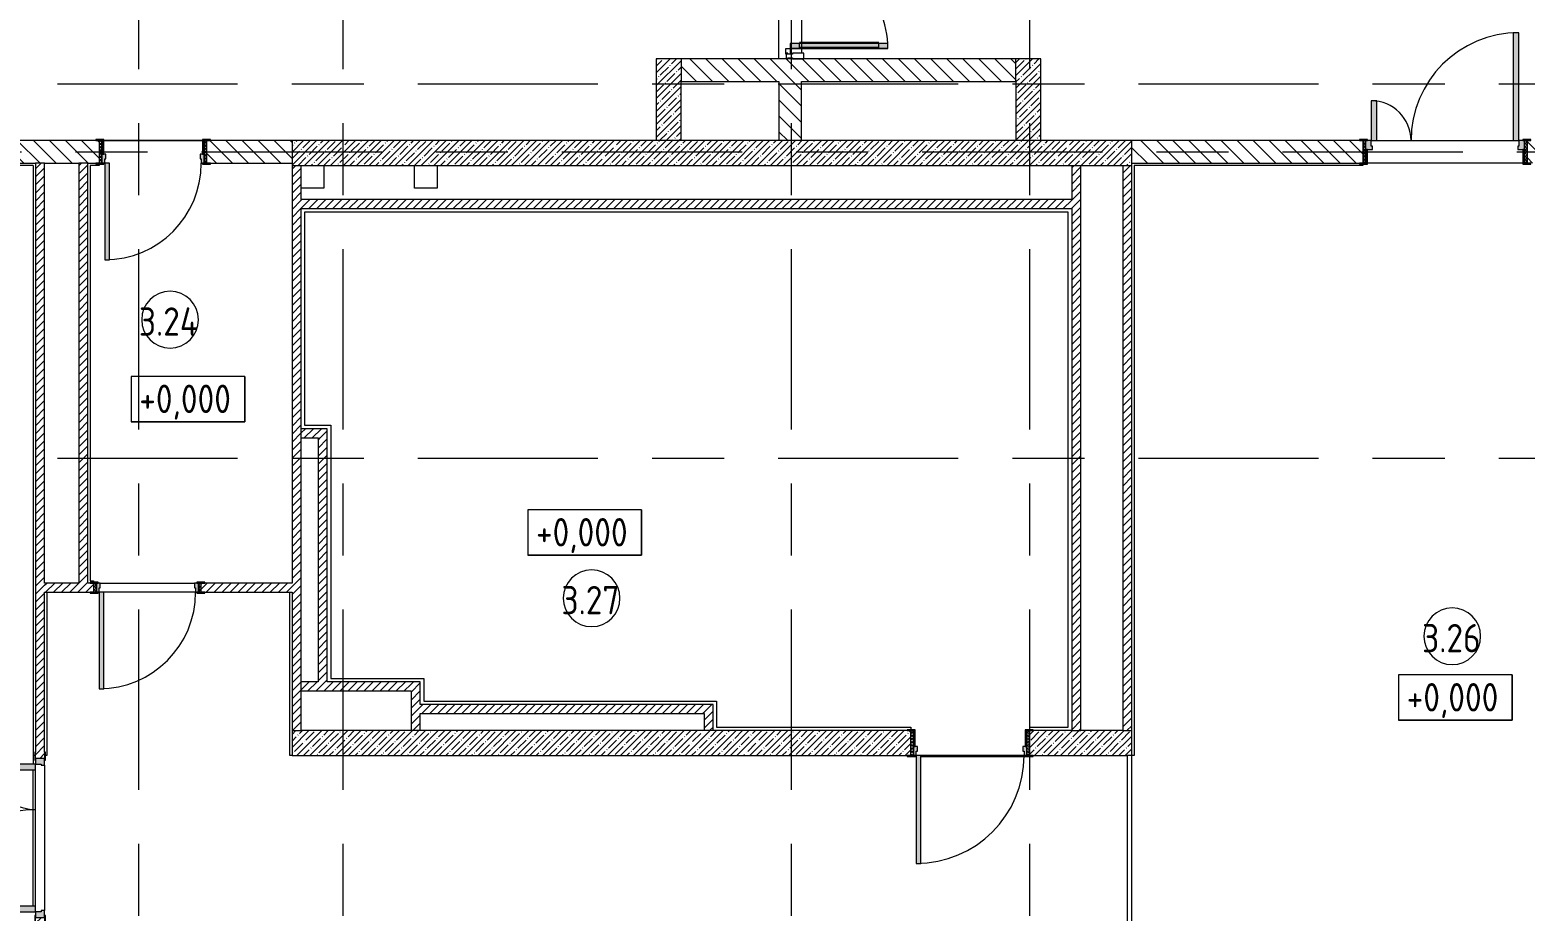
# Model space of a CAD drawing. Header units: millimetres. Extents: x 2623 to 210903, y -8553 to 29000.
# Drawn here: x 28196 to 41371, y 3810 to 11575 of the extents above; entities that cross this region are included whole.
import ezdxf

# ---------------------------------------------------------------- set-up
doc = ezdxf.new("R2010")
doc.units = ezdxf.units.MM
doc.linetypes.add('Осевая', pattern=[3175, 635, -476.25, 1587.5, -476.25])
for name, color, linetype, lineweight in [('A-AREA-IDEN', 7, 'Continuous', 9), ('A-GLAZ-CWMG', 7, 'Continuous', 9), ('A-WALL-1', 7, 'Continuous', 13), ('G-ANNO-DIMS', 7, 'Continuous', 9), ('I-WALL', 7, 'Continuous', 9), ('Оси-2', 7, 'Осевая', 9)]:
    doc.layers.add(name, color=color, linetype=linetype, lineweight=lineweight)
for name, color, linetype, lineweight, true_color in [('A-DETL-GENF-4', 7, 'Continuous', 9, 0xe2e2e2), ('A-DETL-GENF-5', 7, 'Continuous', 9, 0xaaaaaa), ('A-DOOR-1', 7, 'Continuous', 9, 0xaaaaaa), ('A-DOOR-2', 7, 'Continuous', 9, 0xe2e2e2), ('A-DOOR-FRAM-1', 7, 'Continuous', 9, 0xe2e2e2), ('A-DOOR-FRAM-2', 7, 'Continuous', 9, 0xaaaaaa), ('A-FLOR-1', 7, 'Continuous', 9, 0xaaaaaa)]:
    doc.layers.add(name, color=color, linetype=linetype, lineweight=lineweight, true_color=true_color)
doc.styles.add('GOST Common_5', font='GOST_Common.ttf', dxfattribs={"width": 0.9, "height": 250})
pattern_1 = [(45, (-63704.333, 0), (-35.35534, 35.35534), [])]
pattern_2 = [(45, (-63704.33, 0), (-57.024626, 57.024626), []), (45, (-63647.31, 0), (-57.024626, 57.024626), [100.806, -20.161, 3.353, -16.808])]
pattern_3 = [(135, (-63704.33, 0), (-70.71068, -70.71068), [])]

# ---------------------------------------------------------------- blocks, each defined once
blk = doc.blocks.new('110_Дверь_СКБ_1Ст_Внутренняя1 - Д-7а_л__950x2100h_Туалет-V2-План монтажа стен и перегородок 3 этажа в осях 23-33')
at = {"layer": 'A-DOOR-1'}
h = blk.add_hatch(dxfattribs=at)
h.set_pattern_fill('FP_15', color=256, style=0, pattern_type=2)
h.set_pattern_definition([(135, (1776.41, 174.685), (-14.14214, -14.14214), []), (225, (1776.41, 174.685), (14.14214, -14.14214), [])])
h.paths.add_polyline_path([(537.5, 110), (512.5, 110), (512.5, -110), (537.5, -110)])
at = {"layer": 'A-DOOR-2'}
h = blk.add_hatch(color=256, dxfattribs=at)
h.paths.add_polyline_path([(487.5, 110), (487.5, 70), (477.5, 70), (477.5, 30), (512.5, 30), (512.5, 110)])
h.paths.add_polyline_path([(-462.5, 110), (-487.5, 110), (-487.5, 30), (-452.5, 30), (-452.5, 70), (-462.5, 70)])
at = {"layer": 'A-DOOR-FRAM-1'}
for points in [[(447.5, 1060), (447.5, 110), (487.5, 110), (487.5, 1060)], [(-542.5, 118), (-542.5, 110), (-472.5, 110), (-472.5, 118)], [(-487.5, 110), (-487.5, 109), (-472.5, 110)], [(-472.5, 30), (-487.5, 30), (-487.5, -110), (-472.5, -110)], [(567.5, 118), (497.5, 118), (497.5, 110), (567.5, 110)], [(497.5, 110), (497.5, 109), (512.5, 110)], [(512.5, 30), (497.5, 30), (497.5, -110), (512.5, -110)], [(-542.5, -110), (-542.5, -118), (-472.5, -118), (-472.5, -110)], [(567.5, -110), (497.5, -110), (497.5, -118), (567.5, -118)]]:
    blk.add_hatch(color=256, dxfattribs=at).paths.add_polyline_path(points)
at = {"layer": 'A-DOOR-FRAM-2'}
h = blk.add_hatch(dxfattribs=at)
h.set_pattern_fill('FP_16', color=256, style=0, pattern_type=2)
h.set_pattern_definition([(45, (-346.384, 174.685), (-14.1421, 14.1421), []), (135, (-346.384, 174.685), (-14.1421, -14.1421), [])])
h.paths.add_polyline_path([(-487.5, 110), (-512.5, 110), (-512.5, -110), (-487.5, -110)])
at = {"layer": 'A-DOOR-1'}
for p, q in [((487.5, 1060), (447.5, 1060)), ((447.5, 1060), (447.5, 110)), ((487.5, 110), (487.5, 1060)), ((447.5, 110), (487.5, 110))]:
    blk.add_line(p, q, dxfattribs=at)
blk.add_arc((487.5, 110), 950, 90, 180, dxfattribs=at)
at = {"layer": 'A-DOOR-FRAM-2'}
for p, q in [((-472.5, 118), (-542.5, 118)), ((-542.5, 118), (-542.5, 110)), ((-542.5, 110), (-472.5, 110)), ((-487.5, 110), (-512.5, 110)), ((-512.5, 110), (-512.5, -110)), ((-462.5, 110), (-487.5, 110)), ((-487.5, 110), (-487.5, 30)), ((-487.5, -110), (-487.5, 110)), ((-472.5, 110), (-487.5, 110)), ((-487.5, 110), (-487.5, 109)), ((-487.5, 109), (-472.5, 109)), ((-487.5, 30), (-452.5, 30)), ((-472.5, 30), (-487.5, 30)), ((-487.5, 30), (-487.5, -110)), ((-472.5, 110), (-472.5, 118)), ((-472.5, 109), (-472.5, 110)), ((-472.5, -110), (-472.5, 30)), ((-462.5, 70), (-462.5, 110)), ((-452.5, 70), (-462.5, 70)), ((-452.5, 30), (-452.5, 70)), ((487.5, 70), (477.5, 70)), ((477.5, 70), (477.5, 30)), ((477.5, 30), (512.5, 30)), ((487.5, 110), (487.5, 70)), ((512.5, 110), (487.5, 110)), ((567.5, 118), (497.5, 118)), ((497.5, 118), (497.5, 110)), ((512.5, 110), (497.5, 110)), ((497.5, 110), (497.5, 109)), ((497.5, 110), (567.5, 110)), ((497.5, 109), (512.5, 109)), ((512.5, 30), (497.5, 30)), ((497.5, 30), (497.5, -110)), ((512.5, 30), (512.5, 110)), ((537.5, 110), (512.5, 110)), ((512.5, 110), (512.5, -110)), ((512.5, 109), (512.5, 110)), ((512.5, -110), (512.5, 30)), ((537.5, -110), (537.5, 110)), ((567.5, 110), (567.5, 118)), ((-472.5, -110), (-542.5, -110)), ((-542.5, -110), (-542.5, -118)), ((-542.5, -118), (-472.5, -118)), ((-512.5, -110), (-487.5, -110)), ((-487.5, -110), (-472.5, -110)), ((-472.5, -118), (-472.5, -110)), ((497.5, -110), (512.5, -110)), ((567.5, -110), (497.5, -110)), ((497.5, -110), (497.5, -118)), ((497.5, -118), (567.5, -118)), ((512.5, -110), (537.5, -110)), ((567.5, -118), (567.5, -110))]:
    blk.add_line(p, q, dxfattribs=at)
blk = doc.blocks.new('110_Дверь_СКБ_2Ст - Д-5_п_ Из игровой в коридор-32215844-План монтажа стен и перегородок 3 этажа в осях 23-33')
at = {"layer": 'A-DOOR-2'}
for points in [[(-638, 940), (-638, 40), (-588, 40), (-588, 940)], [(612, 440), (612, 40), (662, 40), (662, 440)]]:
    blk.add_hatch(color=256, dxfattribs=at).paths.add_polyline_path(points)
h = blk.add_hatch(color=256, dxfattribs=at)
h.paths.add_polyline_path([(-688, -40), (-628, -40), (-628, -10), (-638, -10), (-638, 40), (-688, 40)])
h.paths.add_polyline_path([(652, -40), (712, -40), (712, 40), (662, 40), (662, -10), (652, -10)])
at = {"layer": 'A-DOOR-FRAM-1'}
for points in [[(-742, 40), (-672, 40), (-672, 48), (-742, 48)], [(698, 40), (768, 40), (768, 48), (698, 48)], [(-742, -48), (-672, -48), (-672, -40), (-742, -40)], [(698, -48), (768, -48), (768, -40), (698, -40)]]:
    blk.add_hatch(color=256, dxfattribs=at).paths.add_polyline_path(points)
at = {"layer": 'A-DOOR-1'}
for p, q in [((-638, 940), (-638, 40)), ((-588, 940), (-638, 940)), ((-588, 40), (-588, 940)), ((662, 440), (612, 440)), ((612, 440), (612, 40)), ((662, 40), (662, 440)), ((-638, 40), (-588, 40)), ((612, 40), (662, 40))]:
    blk.add_line(p, q, dxfattribs=at)
for centre, radius, start, end in [((-638, 40), 900, 0, 90), ((662, 40), 400, 90, 180)]:
    blk.add_arc(centre, radius, start, end, dxfattribs=at)
at = {"layer": 'A-DOOR-FRAM-2'}
for p, q in [((-672, 48), (-742, 48)), ((-742, 48), (-742, 40)), ((-742, 40), (-672, 40)), ((-638, 40), (-688, 40)), ((-688, 40), (-688, -40)), ((-672, 40), (-672, 48)), ((-638, -10), (-638, 40)), ((662, 40), (662, -10)), ((712, 40), (662, 40)), ((768, 48), (698, 48)), ((698, 48), (698, 40)), ((698, 40), (768, 40)), ((712, -40), (712, 40)), ((768, 40), (768, 48)), ((-672, -40), (-742, -40)), ((-742, -40), (-742, -48)), ((-742, -48), (-672, -48)), ((-688, -40), (-628, -40)), ((-672, -39), (-688, -39)), ((-688, -39), (-688, -40)), ((-688, -40), (-672, -40)), ((-672, -40), (-672, -39)), ((-672, -48), (-672, -40)), ((-628, -10), (-638, -10)), ((-628, -40), (-628, -10)), ((662, -10), (652, -10)), ((652, -10), (652, -40)), ((652, -40), (712, -40)), ((712, -39), (698, -39)), ((698, -39), (698, -40)), ((698, -40), (712, -40)), ((768, -40), (698, -40)), ((698, -40), (698, -48)), ((698, -48), (768, -48)), ((712, -40), (712, -39)), ((768, -48), (768, -40))]:
    blk.add_line(p, q, dxfattribs=at)
blk = doc.blocks.new('110_Дверь_СКБ_1Ст_Внутренняя1 - Д-8 950x2100h_охрана-V7-План монтажа стен и перегородок 3 этажа в осях 23-33')
at = {"layer": 'A-DOOR-1'}
h = blk.add_hatch(dxfattribs=at)
h.set_pattern_fill('FP_9', color=256, style=0, pattern_type=2)
h.set_pattern_definition([(135, (1826.41, 164.685), (-14.14214, -14.14214), []), (225, (1826.41, 164.685), (14.14214, -14.14214), [])])
h.paths.add_polyline_path([(487.5, 100), (462.5, 100), (462.5, -100), (487.5, -100)])
at = {"layer": 'A-DOOR-2'}
h = blk.add_hatch(color=256, dxfattribs=at)
h.paths.add_polyline_path([(-437.5, 100), (-437.5, 20), (-402.5, 20), (-402.5, 60), (-412.5, 60), (-412.5, 100), (-425.7, 100)])
h.paths.add_polyline_path([(437.5, 100), (437.5, 60), (427.5, 60), (427.5, 20), (462.5, 20), (462.5, 100)])
at = {"layer": 'A-DOOR-FRAM-1'}
for points in [[(397.5, 950), (397.5, 100), (437.5, 100), (437.5, 950)], [(-422.5, 108), (-492.5, 108), (-492.5, 100), (-422.5, 100)], [(-425.7, 20), (-437.5, 20), (-437.5, -100), (-422.5, -100), (-422.5, 20)], [(447.5, 108), (447.5, 100), (517.5, 100), (517.5, 108)], [(447.5, 100), (447.5, 99), (462.5, 100)], [(462.5, 20), (447.5, 20), (447.5, -100), (462.5, -100)], [(-422.5, -100), (-492.5, -100), (-492.5, -108), (-422.5, -108)], [(447.5, -100), (447.5, -108), (517.5, -108), (517.5, -100)]]:
    blk.add_hatch(color=256, dxfattribs=at).paths.add_polyline_path(points)
at = {"layer": 'A-DOOR-FRAM-2'}
h = blk.add_hatch(dxfattribs=at)
h.set_pattern_fill('FP_10', color=256, style=0, pattern_type=2)
h.set_pattern_definition([(45, (-296.384, 164.685), (-14.1421, 14.1421), []), (135, (-296.384, 164.685), (-14.1421, -14.1421), [])])
h.paths.add_polyline_path([(-437.5, 100), (-462.5, 100), (-462.5, -100), (-437.5, -100)])
at = {"layer": 'A-DOOR-1'}
for p, q in [((437.5, 950), (397.5, 950)), ((397.5, 950), (397.5, 100)), ((437.5, 100), (437.5, 950)), ((397.5, 100), (437.5, 100))]:
    blk.add_line(p, q, dxfattribs=at)
blk.add_arc((437.5, 100), 850, 90, 180, dxfattribs=at)
at = {"layer": 'A-DOOR-FRAM-2'}
for p, q in [((-422.5, 108), (-492.5, 108)), ((-492.5, 108), (-492.5, 100)), ((-492.5, 100), (-422.5, 100)), ((-437.5, 100), (-462.5, 100)), ((-462.5, 100), (-462.5, -100)), ((-412.5, 100), (-437.5, 100)), ((-437.5, 100), (-437.5, 20)), ((-437.5, -100), (-437.5, 100)), ((-422.5, 100), (-437.5, 100)), ((-437.5, 100), (-437.5, 99)), ((-437.5, 99), (-422.5, 99)), ((-437.5, 20), (-402.5, 20)), ((-422.5, 20), (-437.5, 20)), ((-437.5, 20), (-437.5, -100)), ((-422.5, 100), (-422.5, 108)), ((-422.5, 99), (-422.5, 100)), ((-422.5, -100), (-422.5, 20)), ((-412.5, 60), (-412.5, 100)), ((-402.5, 60), (-412.5, 60)), ((-402.5, 20), (-402.5, 60)), ((437.5, 60), (427.5, 60)), ((427.5, 60), (427.5, 20)), ((427.5, 20), (462.5, 20)), ((437.5, 100), (437.5, 60)), ((462.5, 100), (437.5, 100)), ((517.5, 108), (447.5, 108)), ((447.5, 108), (447.5, 100)), ((462.5, 100), (447.5, 100)), ((447.5, 100), (447.5, 99)), ((447.5, 100), (517.5, 100)), ((447.5, 99), (462.5, 99)), ((462.5, 20), (447.5, 20)), ((447.5, 20), (447.5, -100)), ((462.5, 20), (462.5, 100)), ((487.5, 100), (462.5, 100)), ((462.5, 100), (462.5, -100)), ((462.5, 99), (462.5, 100)), ((462.5, -100), (462.5, 20)), ((487.5, -100), (487.5, 100)), ((517.5, 100), (517.5, 108)), ((-422.5, -100), (-492.5, -100)), ((-492.5, -100), (-492.5, -108)), ((-492.5, -108), (-422.5, -108)), ((-462.5, -100), (-437.5, -100)), ((-437.5, -100), (-422.5, -100)), ((-422.5, -108), (-422.5, -100)), ((447.5, -100), (462.5, -100)), ((517.5, -100), (447.5, -100)), ((447.5, -100), (447.5, -108)), ((447.5, -108), (517.5, -108)), ((462.5, -100), (487.5, -100)), ((517.5, -108), (517.5, -100))]:
    blk.add_line(p, q, dxfattribs=at)
blk = doc.blocks.new('110_Дверь_СКБ_1Ст_Внутренняя1 - Д-8 950x2100h_охрана-V8-План монтажа стен и перегородок 3 этажа в осях 23-33')
at = {"layer": 'A-DOOR-1'}
h = blk.add_hatch(dxfattribs=at)
h.set_pattern_fill('FP_19', color=256, style=0, pattern_type=2)
h.set_pattern_definition([(135, (1826.41, 104.685), (-14.14214, -14.14214), []), (225, (1826.41, 104.685), (14.14214, -14.14214), [])])
h.paths.add_polyline_path([(487, 40), (462, 40), (462, -40), (487, -40)])
at = {"layer": 'A-DOOR-2'}
h = blk.add_hatch(color=256, dxfattribs=at)
h.paths.add_polyline_path([(437, 40), (437, 0), (427, 0), (427, -40), (462, -40), (462, 40)])
h.paths.add_polyline_path([(-413, 40), (-438, 40), (-438, -40), (-403, -40), (-403, 0), (-413, 0)])
at = {"layer": 'A-DOOR-FRAM-1'}
for points in [[(397, 890), (397, 40), (437, 40), (437, 890)], [(-423, 48), (-493, 48), (-493, 40), (-423, 40)], [(-438, 40), (-438, 39), (-423, 40)], [(517, 48), (447, 48), (447, 40), (517, 40)], [(447, 40), (447, 39), (462, 40)], [(-476, -40), (-493, -40), (-493, -48), (-423, -48), (-423, -40)], [(447, -39), (447, -40), (462, -39)], [(447, -40), (447, -48), (517, -48), (517, -40)]]:
    blk.add_hatch(color=256, dxfattribs=at).paths.add_polyline_path(points)
at = {"layer": 'A-DOOR-FRAM-2'}
h = blk.add_hatch(dxfattribs=at)
h.set_pattern_fill('FP_20', color=256, style=0, pattern_type=2)
h.set_pattern_definition([(45, (-296.384, 104.685), (-14.1421, 14.1421), []), (135, (-296.384, 104.685), (-14.1421, -14.1421), [])])
h.paths.add_polyline_path([(-438, 40), (-463, 40), (-463, -40), (-438, -40)])
at = {"layer": 'A-DOOR-1'}
for p, q in [((437, 890), (397, 890)), ((397, 890), (397, 40)), ((437, 40), (437, 890)), ((397, 40), (437, 40))]:
    blk.add_line(p, q, dxfattribs=at)
blk.add_arc((437, 40), 850, 90, 180, dxfattribs=at)
at = {"layer": 'A-DOOR-FRAM-2'}
for p, q in [((-423, 48), (-493, 48)), ((-493, 48), (-493, 40)), ((-493, 40), (-423, 40)), ((-438, 40), (-463, 40)), ((-463, 40), (-463, -40)), ((-413, 40), (-438, 40)), ((-438, 40), (-438, -40)), ((-438, -40), (-438, 40)), ((-423, 40), (-438, 40)), ((-438, 40), (-438, 39)), ((-438, 39), (-423, 39)), ((-423, 40), (-423, 48)), ((-423, 39), (-423, 40)), ((-413, 0), (-413, 40)), ((-403, 0), (-413, 0)), ((-403, -40), (-403, 0)), ((437, 0), (427, 0)), ((427, 0), (427, -40)), ((437, 40), (437, 0)), ((462, 40), (437, 40)), ((517, 48), (447, 48)), ((447, 48), (447, 40)), ((462, 40), (447, 40)), ((447, 40), (447, 39)), ((447, 40), (517, 40)), ((447, 39), (462, 39)), ((462, -40), (462, 40)), ((487, 40), (462, 40)), ((462, 40), (462, -40)), ((462, 39), (462, 40)), ((487, -40), (487, 40)), ((517, 40), (517, 48)), ((-423, -40), (-493, -40)), ((-493, -40), (-493, -48)), ((-493, -48), (-423, -48)), ((-463, -40), (-438, -40)), ((-423, -39), (-438, -39)), ((-438, -39), (-438, -40)), ((-438, -40), (-403, -40)), ((-438, -40), (-423, -40)), ((-423, -40), (-423, -39)), ((-423, -48), (-423, -40)), ((427, -40), (462, -40)), ((462, -39), (447, -39)), ((447, -39), (447, -40)), ((447, -40), (462, -40)), ((517, -40), (447, -40)), ((447, -40), (447, -48)), ((447, -48), (517, -48)), ((462, -40), (462, -39)), ((462, -40), (487, -40)), ((517, -48), (517, -40))]:
    blk.add_line(p, q, dxfattribs=at)
blk = doc.blocks.new('110_Дверь_СКБ_2Ст - Д-6_л__ ДОО_Дв_1450x2100h_Дверь из раздевальной в коридор-V10-План монтажа стен и перегородок 3 этажа в осях 23-33')
at = {"layer": 'A-DOOR-1'}
h = blk.add_hatch(dxfattribs=at)
h.set_pattern_fill('FP_21', color=256, style=0, pattern_type=2)
h.set_pattern_definition([(135, (1576.41, 164.685), (-14.14214, -14.14214), []), (225, (1576.41, 164.685), (14.14214, -14.14214), [])])
h.paths.add_polyline_path([(737.5, -100), (737.5, 100), (712.5, 100), (712.5, -100)])
at = {"layer": 'A-DOOR-2'}
for points in [[(662.5, 100), (662.5, 1050), (612.5, 1050), (612.5, 100)], [(-587.5, 100), (-587.5, 450), (-637.5, 450), (-637.5, 100)]]:
    blk.add_hatch(color=256, dxfattribs=at).paths.add_polyline_path(points)
h = blk.add_hatch(color=256, dxfattribs=at)
h.paths.add_polyline_path([(712.5, 20), (712.5, 100), (662.5, 100), (662.5, 50), (652.5, 50), (652.5, 20)])
h.paths.add_polyline_path([(-627.5, 20), (-627.5, 50), (-637.5, 50), (-637.5, 100), (-687.5, 100), (-687.5, 20)])
at = {"layer": 'A-DOOR-FRAM-1'}
for points in [[(-672.5, 100), (-672.5, 108), (-742.5, 108), (-742.5, 100)], [(-672.5, -100), (-672.5, 20), (-687.5, 20), (-687.5, -100)], [(767.5, 100), (767.5, 108), (697.5, 108), (697.5, 100)], [(712.5, -100), (712.5, 20), (697.5, 20), (697.5, -100)], [(-672.5, -108), (-672.5, -100), (-742.5, -100), (-742.5, -108)], [(767.5, -108), (767.5, -100), (697.5, -100), (697.5, -108)]]:
    blk.add_hatch(color=256, dxfattribs=at).paths.add_polyline_path(points)
at = {"layer": 'A-DOOR-FRAM-2'}
h = blk.add_hatch(dxfattribs=at)
h.set_pattern_fill('FP_22', color=256, style=0, pattern_type=2)
h.set_pattern_definition([(45, (-546.384, 164.685), (-14.1421, 14.1421), []), (135, (-546.384, 164.685), (-14.1421, -14.1421), [])])
h.paths.add_polyline_path([(-687.5, -100), (-687.5, 100), (-712.5, 100), (-712.5, -100)])
at = {"layer": 'A-DOOR-1'}
for p, q in [((662.5, 1050), (612.5, 1050)), ((612.5, 1050), (612.5, 100)), ((662.5, 100), (662.5, 1050)), ((-637.5, 450), (-637.5, 100)), ((-587.5, 450), (-637.5, 450)), ((-587.5, 100), (-587.5, 450)), ((-637.5, 100), (-587.5, 100)), ((612.5, 100), (662.5, 100))]:
    blk.add_line(p, q, dxfattribs=at)
for centre, radius, start, end in [((662.5, 100), 950, 90, 180), ((-637.5, 100), 350, 360, 90)]:
    blk.add_arc(centre, radius, start, end, dxfattribs=at)
at = {"layer": 'A-DOOR-FRAM-2'}
for p, q in [((-672.5, 108), (-742.5, 108)), ((-742.5, 108), (-742.5, 100)), ((-742.5, 100), (-672.5, 100)), ((-687.5, 100), (-712.5, 100)), ((-712.5, 100), (-712.5, -100)), ((-637.5, 100), (-687.5, 100)), ((-687.5, 100), (-687.5, 20)), ((-687.5, -100), (-687.5, 100)), ((-687.5, 20), (-627.5, 20)), ((-672.5, 20), (-687.5, 20)), ((-687.5, 20), (-687.5, -100)), ((-672.5, 100), (-672.5, 108)), ((-672.5, -100), (-672.5, 20)), ((-637.5, 50), (-637.5, 100)), ((-627.5, 50), (-637.5, 50)), ((-627.5, 20), (-627.5, 50)), ((662.5, 50), (652.5, 50)), ((652.5, 50), (652.5, 20)), ((652.5, 20), (712.5, 20)), ((662.5, 100), (662.5, 50)), ((712.5, 100), (662.5, 100)), ((767.5, 108), (697.5, 108)), ((697.5, 108), (697.5, 100)), ((697.5, 100), (767.5, 100)), ((712.5, 20), (697.5, 20)), ((697.5, 20), (697.5, -100)), ((712.5, 20), (712.5, 100)), ((737.5, 100), (712.5, 100)), ((712.5, 100), (712.5, -100)), ((712.5, -100), (712.5, 20)), ((737.5, -100), (737.5, 100)), ((767.5, 100), (767.5, 108)), ((-672.5, -100), (-742.5, -100)), ((-742.5, -100), (-742.5, -108)), ((-742.5, -108), (-672.5, -108)), ((-712.5, -100), (-687.5, -100)), ((-687.5, -100), (-672.5, -100)), ((-672.5, -108), (-672.5, -100)), ((697.5, -100), (712.5, -100)), ((767.5, -100), (697.5, -100)), ((697.5, -100), (697.5, -108)), ((697.5, -108), (767.5, -108)), ((712.5, -100), (737.5, -100)), ((767.5, -108), (767.5, -100))]:
    blk.add_line(p, q, dxfattribs=at)
blk = doc.blocks.new('Дверь_Витражная_остекление_ - ВВ-7 остекление-32356329-План монтажа стен и перегородок 3 этажа в осях 23-33')
at = {"layer": 'A-DETL-GENF-4'}
for points in [[(-860, -880), (-815, -880), (-815, -20), (-860, -20)], [(865, -880), (910, -880), (910, -140), (900, -140), (900, -40), (910, -40), (910, -20), (865, -20), (865, -572)]]:
    blk.add_hatch(color=256, dxfattribs=at).paths.add_polyline_path(points)
at = {"layer": 'A-DETL-GENF-5'}
for p, q in [((-815, -20), (-860, -20)), ((-860, -880), (-860, -20)), ((-815, -20), (-860, -20)), ((-860, -20), (-860, -880)), ((-860, -100), (-815, -100)), ((-850, -800), (-850, -100)), ((-815, -880), (-815, -20)), ((-815, -880), (-815, -20)), ((-806, -800), (-806, -100)), ((856, -800), (856, -100)), ((865, -880), (865, -20)), ((865, -20), (865, -880)), ((900, -100), (865, -100)), ((900, -800), (900, -140)), ((910, -880), (910, -140)), ((910, -880), (910, -140)), ((-860, -800), (-815, -800)), ((-860, -880), (-815, -880)), ((-860, -880), (-815, -880)), ((910, -800), (865, -800)), ((910, -880), (865, -880)), ((865, -880), (910, -880))]:
    blk.add_line(p, q, dxfattribs=at)
at = {"layer": 'A-DOOR-1'}
for p, q in [((-910, 20), (-860, 20)), ((-910, -20), (-910, 20)), ((-860, 20), (-860, -20)), ((860, 20), (910, 20)), ((860, -20), (860, 20)), ((910, 20), (910, -20)), ((-860, -20), (-910, -20)), ((-860, -880), (-860, -20)), ((860, -880), (860, -20)), ((910, -20), (860, -20))]:
    blk.add_line(p, q, dxfattribs=at)
for centre, start, end in [((-860, -20), 270, 0), ((860, -20), 180, 270)]:
    blk.add_arc(centre, 860, start, end, dxfattribs=at)
blk = doc.blocks.new('Прямоугольный импост - Импост структурный с накладкой - 160мм Темный-32310142-План монтажа стен и перегородок 3 этажа в осях 23-33')
at = {"layer": 'A-GLAZ-CWMG'}
for p, q in [((-50, 0), (-50, 17)), ((-50, 17), (0, 17)), ((-40, 0), (-50, 0)), ((-40, -40), (-40, 0)), ((0, 0), (-10, 0)), ((-10, 0), (-10, -40)), ((0, 17), (0, 0)), ((-50, -140), (-50, -40)), ((-50, -40), (-40, -40)), ((-10, -40), (0, -40)), ((0, -40), (0, -140)), ((0, -140), (-50, -140))]:
    blk.add_line(p, q, dxfattribs=at)
blk = doc.blocks.new('Марка_Помещения - Номер-25198446-План монтажа стен и перегородок 3 этажа в осях 23-33')
at = {"layer": 'A-AREA-IDEN'}
for start, end in [(360, 180), (180, 360)]:
    blk.add_arc((0, 0), 2.5, start, end, dxfattribs=at)
blk = doc.blocks.new('Высотные отметки - 10х4_h_-17668695-План монтажа стен и перегородок 3 этажа в осях 23-33')
at = {"layer": 'G-ANNO-DIMS'}
for p, q in [((-5, 4), (-5, 0)), ((5, 4), (-5, 4)), ((5, 4), (-5, 4)), ((-5, 4), (-5, 0)), ((5, 4), (5, 0)), ((5, 0), (5, 4)), ((5, 0), (-5, 0)), ((-5, 0), (5, 0))]:
    blk.add_line(p, q, dxfattribs=at)

msp = doc.modelspace()

# ---------------------------------------------------------------- hatches: boundary and pattern name
at = {"layer": 'I-WALL'}
h = msp.add_hatch(dxfattribs=at)
h.set_pattern_fill('FP_7', color=256, style=0, pattern_type=2)
h.set_pattern_definition(pattern_3)
h.paths.add_polyline_path([(34995.7, 10600), (34995.7, 11320), (34795.7, 11320), (34795.7, 10600), (34811.5, 10600)])
h.paths.add_polyline_path([(34795.7, 13220), (34995.7, 13220), (34995.7, 13400), (34795.7, 13400)])
h = msp.add_hatch(dxfattribs=at)
h.set_pattern_fill('FP_4', color=256, style=0, pattern_type=2)
h.set_pattern_definition(pattern_2)
h.paths.add_polyline_path([(33934.7, 10600), (33934.7, 11320), (33714.7, 11320), (33714.7, 10600)])
h = msp.add_hatch(dxfattribs=at)
h.set_pattern_fill('FP_7', color=256, style=0, pattern_type=2)
h.set_pattern_definition(pattern_3)
h.paths.add_polyline_path([(34795.7, 11120), (34795.7, 11320), (33934.7, 11320), (33934.7, 11120)])
h = msp.add_hatch(dxfattribs=at)
h.set_pattern_fill('FP_7', color=256, style=0, pattern_type=2)
h.set_pattern_definition(pattern_3)
h.paths.add_polyline_path([(36884.7, 11120), (36884.7, 11320), (34995.7, 11320), (34995.7, 11120), (36084.7, 11120)])
h = msp.add_hatch(dxfattribs=at)
h.set_pattern_fill('FP_4', color=256, style=0, pattern_type=2)
h.set_pattern_definition(pattern_2)
h.paths.add_polyline_path([(37104.7, 10600), (37104.7, 11320), (36884.7, 11320), (36884.7, 10600)])
h = msp.add_hatch(dxfattribs=at)
h.set_pattern_fill('FP_7', color=256, style=0, pattern_type=2)
h.set_pattern_definition(pattern_3)
h.paths.add_polyline_path([(43425.7, 10400), (43425.7, 10600), (41390.7, 10600), (41390.7, 10400), (41420.7, 10400)])
h.paths.add_polyline_path([(39910.7, 10400), (39940.7, 10400), (39940.7, 10600), (37905.7, 10600), (37905.7, 10400), (38631, 10400)])
h.paths.add_polyline_path([(30355.4, 10400), (30505.7, 10400), (30505.7, 10600), (29755.7, 10600), (29755.7, 10400), (29785.7, 10400)])
h.paths.add_polyline_path([(27735.7, 10400), (28805.7, 10400), (28805.7, 10600), (27680.7, 10600), (27680.7, 10400)])
h.paths.add_polyline_path([(26225.7, 10400), (26280.7, 10400), (26280.7, 10600), (25905.7, 10600), (25905.7, 10400), (26080.7, 10400)])
h = msp.add_hatch(dxfattribs=at)
h.set_pattern_fill('FP_4', color=256, style=0, pattern_type=2)
h.set_pattern_definition(pattern_2)
h.paths.add_polyline_path([(37905.7, 10380), (37905.7, 10600), (30505.7, 10600), (30505.7, 10380), (36084.7, 10380)])
h = msp.add_hatch(dxfattribs=at)
h.set_pattern_fill('FP_8', color=256, style=0, pattern_type=2)
h.set_pattern_definition(pattern_1)
h.paths.add_polyline_path([(28325.7, 100), (28324.7, 3755), (28245.7, 3755), (28245.7, 100), (28286.5, 100)])
h.paths.add_polyline_path([(28324.7, 5155), (28325.7, 5155), (28325.7, 10400), (28245.7, 10400), (28245.7, 5155), (28295.7, 5155)])
h = msp.add_hatch(dxfattribs=at)
h.set_pattern_fill('FP_8', color=256, style=0, pattern_type=2)
h.set_pattern_definition(pattern_1)
h.paths.add_polyline_path([(28705.7, 6700), (28705.7, 10400), (28625.7, 10400), (28625.7, 6700)])
h = msp.add_hatch(dxfattribs=at)
h.set_pattern_fill('FP_8', color=256, style=0, pattern_type=2)
h.set_pattern_definition(pattern_1)
h.paths.add_polyline_path([(30585.7, 5400), (30585.7, 10380), (30505.7, 10380), (30505.7, 5400)])
h = msp.add_hatch(dxfattribs=at)
h.set_pattern_fill('FP_8', color=256, style=0, pattern_type=2)
h.set_pattern_definition(pattern_1)
h.paths.add_polyline_path([(37375.7, 5400), (37455.7, 5400), (37455.7, 10380), (37375.7, 10380), (37375.7, 6579)])
h = msp.add_hatch(dxfattribs=at)
h.set_pattern_fill('FP_8', color=256, style=0, pattern_type=2)
h.set_pattern_definition(pattern_1)
h.paths.add_polyline_path([(37905.7, 5400), (37905.7, 10380), (37825.7, 10380), (37825.7, 5400)])
h = msp.add_hatch(dxfattribs=at)
h.set_pattern_fill('FP_8', color=256, style=0, pattern_type=2)
h.set_pattern_definition(pattern_1)
h.paths.add_polyline_path([(37375.7, 10000), (37375.7, 10080), (30585.7, 10080), (30585.7, 10000), (36084.7, 10000)])
h = msp.add_hatch(dxfattribs=at)
h.set_pattern_fill('FP_8', color=256, style=0, pattern_type=2)
h.set_pattern_definition(pattern_1)
h.paths.add_polyline_path([(30585.7, 7980), (30815.7, 7980), (30815.7, 8060), (30585.7, 8060)])
h = msp.add_hatch(dxfattribs=at)
h.set_pattern_fill('FP_8', color=256, style=0, pattern_type=2)
h.set_pattern_definition(pattern_1)
h.paths.add_polyline_path([(30735.7, 5830), (30815.7, 5830), (30815.7, 7980), (30735.7, 7980), (30735.7, 6579)])
h = msp.add_hatch(dxfattribs=at)
h.set_pattern_fill('FP_8', color=256, style=0, pattern_type=2)
h.set_pattern_definition(pattern_1)
h.paths.add_polyline_path([(30505.7, 6620), (30505.7, 6700), (29705.7, 6700), (29705.7, 6620), (29735.7, 6620)])
h.paths.add_polyline_path([(28725.7, 6620), (28755.7, 6620), (28755.7, 6700), (28325.7, 6700), (28325.7, 6620), (28445.7, 6620)])
h = msp.add_hatch(dxfattribs=at)
h.set_pattern_fill('FP_8', color=256, style=0, pattern_type=2)
h.set_pattern_definition(pattern_1)
h.paths.add_polyline_path([(31555.7, 5750), (31555.7, 5830), (30585.7, 5830), (30585.7, 5750), (30992, 5750)])
h = msp.add_hatch(dxfattribs=at)
h.set_pattern_fill('FP_8', color=256, style=0, pattern_type=2)
h.set_pattern_definition(pattern_1)
h.paths.add_polyline_path([(31555.7, 5400), (31635.7, 5400), (31635.7, 5830), (31555.7, 5830), (31555.7, 5750)])
h = msp.add_hatch(dxfattribs=at)
h.set_pattern_fill('FP_8', color=256, style=0, pattern_type=2)
h.set_pattern_definition(pattern_1)
h.paths.add_polyline_path([(34135.7, 5550), (34135.7, 5630), (31635.7, 5630), (31635.7, 5550), (33538.4, 5550)])
h = msp.add_hatch(dxfattribs=at)
h.set_pattern_fill('FP_8', color=256, style=0, pattern_type=2)
h.set_pattern_definition(pattern_1)
h.paths.add_polyline_path([(34215.7, 5400), (34215.7, 5630), (34135.7, 5630), (34135.7, 5400)])
h = msp.add_hatch(dxfattribs=at)
h.set_pattern_fill('FP_4', color=256, style=0, pattern_type=2)
h.set_pattern_definition(pattern_2)
h.paths.add_polyline_path([(37865.7, 5180), (37905.7, 5180), (37905.7, 5400), (37005.7, 5400), (37005.7, 5180), (37357.9, 5180)])
h.paths.add_polyline_path([(35925.7, 5180), (35955.7, 5180), (35955.7, 5400), (30505.7, 5400), (30505.7, 5180), (33538.4, 5180)])

# ---------------------------------------------------------------- linework, layer by layer
at = {"layer": 'A-FLOR-1'}
for p, q in [((28845.7, 10600), (29715.7, 10600)), ((29715.7, 10600), (28845.7, 10600)), ((28225.7, 10380), (27705.7, 10380)), ((28225.7, 10380), (28225.7, 5105)), ((28805.7, 10380), (28725.7, 10380)), ((28725.7, 10380), (28725.7, 6720)), ((28805.7, 10392), (28805.7, 10380)), ((30785.7, 10380), (30785.7, 10180)), ((31585.7, 10180), (31585.7, 10380)), ((31785.7, 10380), (31785.7, 10180)), ((39940.7, 10380), (37926.7, 10380)), ((37926.7, 10380), (37926.7, 5180)), ((39940.7, 10392), (39940.7, 10380)), ((30785.7, 10180), (30585.7, 10180)), ((31785.7, 10180), (31585.7, 10180)), ((37344.7, 9969), (30616.7, 9969)), ((30616.7, 9969), (30616.7, 8091)), ((37344.7, 5431), (37344.7, 9969)), ((30616.7, 8091), (30846.7, 8091)), ((30846.7, 8091), (30846.7, 5861)), ((28725.7, 6720), (28755.7, 6720)), ((28755.7, 6720), (28755.7, 6708)), ((28345.7, 6620), (28345.7, 5180)), ((30486.7, 5180), (30486.7, 6620)), ((30846.7, 5861), (31666.7, 5861)), ((31666.7, 5861), (31666.7, 5661)), ((31666.7, 5661), (34246.7, 5661)), ((34246.7, 5661), (34246.7, 5431)), ((34246.7, 5431), (35956.7, 5431)), ((35956.7, 5431), (35956.7, 5408)), ((37006.7, 5408), (37006.7, 5431)), ((37006.7, 5431), (37344.7, 5431)), ((28237.7, 5180), (28225.7, 5180)), ((28345.7, 5180), (28333.7, 5180)), ((30505.7, 5180), (30486.7, 5180)), ((35956.7, 5171), (36005.7, 5171)), ((36955.7, 5180), (36045.7, 5180)), ((36045.7, 5171), (37006.7, 5171)), ((37926.7, 5180), (37905.7, 5180)), ((28225.7, 3855), (28225.7, 5055))]:
    msp.add_line(p, q, dxfattribs=at)
at = {"layer": 'A-WALL-1'}
for p, q in [((33934.7, 11320), (33934.7, 11120)), ((36884.7, 11120), (36884.7, 11320)), ((30505.7, 10600), (30505.7, 10400)), ((34995.7, 10600), (34795.7, 10600)), ((37905.7, 10400), (37905.7, 10600)), ((28325.7, 10400), (28245.7, 10400)), ((28705.7, 10400), (28625.7, 10400)), ((30505.7, 5400), (30585.7, 5400)), ((37375.7, 5400), (37455.7, 5400)), ((37825.7, 5400), (37905.7, 5400)), ((37905.7, 5180), (37865.7, 5180))]:
    msp.add_line(p, q, dxfattribs=at)
at = {"layer": 'I-WALL'}
for p, q in [((34795.7, 11320), (34795.7, 13400)), ((34995.7, 13170), (34995.7, 11370)), ((37104.7, 11320), (33714.7, 11320)), ((33714.7, 11320), (33714.7, 10600)), ((37104.7, 10600), (37104.7, 11320)), ((33934.7, 11120), (34795.7, 11120)), ((33934.7, 10600), (33934.7, 11120)), ((34795.7, 11120), (34795.7, 10600)), ((34995.7, 10600), (34995.7, 11120)), ((34995.7, 11120), (36884.7, 11120)), ((36884.7, 11120), (36884.7, 10600)), ((28775.7, 10600), (27735.7, 10600)), ((34795.7, 10600), (29785.7, 10600)), ((39910.7, 10600), (34995.7, 10600)), ((40065.7, 10600), (41265.7, 10600)), ((27735.7, 10400), (28245.7, 10400)), ((28245.7, 10400), (28245.7, 5210)), ((28325.7, 6700), (28325.7, 10400)), ((28325.7, 10400), (28625.7, 10400)), ((28625.7, 10400), (28625.7, 6700)), ((28705.7, 6700), (28705.7, 10400)), ((28705.7, 10400), (28775.7, 10400)), ((29785.7, 10400), (30505.7, 10400)), ((30505.7, 10400), (30505.7, 6700)), ((30505.7, 10380), (37905.7, 10380)), ((30585.7, 10080), (30585.7, 10380)), ((37375.7, 10380), (37375.7, 10080)), ((37455.7, 5400), (37455.7, 10380)), ((37825.7, 10380), (37825.7, 5400)), ((37905.7, 2975), (37905.7, 10400)), ((37905.7, 10400), (39910.7, 10400)), ((41350.7, 10400), (39980.7, 10400)), ((37375.7, 10080), (30585.7, 10080)), ((30585.7, 5400), (30585.7, 10000)), ((30585.7, 10000), (37375.7, 10000)), ((37375.7, 10000), (37375.7, 5400)), ((30815.7, 8060), (30585.7, 8060)), ((30815.7, 5830), (30815.7, 8060)), ((30585.7, 7980), (30735.7, 7980)), ((30735.7, 7980), (30735.7, 5830)), ((28625.7, 6700), (28325.7, 6700)), ((28325.7, 6620), (28725.7, 6620)), ((28325.7, 5210), (28325.7, 6620)), ((28725.7, 6700), (28705.7, 6700)), ((28815.7, 6700), (29645.7, 6700)), ((29655.7, 6620), (28845.7, 6620)), ((30505.7, 6700), (29735.7, 6700)), ((29735.7, 6620), (30505.7, 6620)), ((30505.7, 6620), (30505.7, 5180)), ((30735.7, 5830), (30585.7, 5830)), ((31635.7, 5830), (30815.7, 5830)), ((31635.7, 5630), (31635.7, 5830)), ((30585.7, 5750), (31555.7, 5750)), ((31555.7, 5750), (31555.7, 5400)), ((34215.7, 5630), (31635.7, 5630)), ((31635.7, 5550), (34135.7, 5550)), ((31635.7, 5400), (31635.7, 5550)), ((34135.7, 5550), (34135.7, 5400)), ((34215.7, 5400), (34215.7, 5630)), ((35925.7, 5400), (30585.7, 5400)), ((37375.7, 5400), (37035.7, 5400)), ((37825.7, 5400), (37455.7, 5400)), ((30505.7, 5180), (35925.7, 5180)), ((37035.7, 5180), (37865.7, 5180)), ((37865.7, 5180), (37865.7, 2975)), ((28245.7, 3855), (28245.7, 5055)), ((28325.7, 5095), (28325.7, 3815))]:
    msp.add_line(p, q, dxfattribs=at)
at = {"layer": 'Оси-2'}
for p, q in [((37005.7, 593.7), (37005.7, 19528.3)), ((29155.7, 593.7), (29155.7, 18900)), ((30955.7, 593.7), (30955.7, 18900)), ((34905.7, 593.7), (34905.7, 18900)), ((20977.5, 11100), (59025.7, 11100)), ((22247.5, 10500), (59025.7, 10500)), ((20977.5, 7800), (59025.7, 7800))]:
    msp.add_line(p, q, dxfattribs=at)

# ---------------------------------------------------------------- block references
at = {"layer": 'A-AREA-IDEN', "xscale": 99.99999999999993, "yscale": 99.99999999999993, "zscale": 99.99999999999993}
for p in [(29430.8, 9021.4), (33145.3, 6566.7), (40728.9, 6231.8)]:
    msp.add_blockref('Марка_Помещения - Номер-25198446-План монтажа стен и перегородок 3 этажа в осях 23-33', p, dxfattribs=at)
at = {"layer": 'A-DOOR-1'}
for name, p, rotation in [('Дверь_Витражная_остекление_ - ВВ-7 остекление-32356329-План монтажа стен и перегородок 3 этажа в осях 23-33', (34875.7, 12270), 89.99999999999993), ('110_Дверь_СКБ_1Ст_Внутренняя1 - Д-8 950x2100h_охрана-V7-План монтажа стен и перегородок 3 этажа в осях 23-33', (29293.2, 10500), 180), ('110_Дверь_СКБ_1Ст_Внутренняя1 - Д-8 950x2100h_охрана-V8-План монтажа стен и перегородок 3 этажа в осях 23-33', (29243.2, 6660), 180), ('110_Дверь_СКБ_1Ст_Внутренняя1 - Д-7а_л__950x2100h_Туалет-V2-План монтажа стен и перегородок 3 этажа в осях 23-33', (36493.2, 5290), 180), ('110_Дверь_СКБ_2Ст - Д-5_п_ Из игровой в коридор-32215844-План монтажа стен и перегородок 3 этажа в осях 23-33', (28285.7, 4442.5), 89.99999999999991)]:
    msp.add_blockref(name, p, dxfattribs=dict(at, rotation=rotation))
msp.add_blockref('110_Дверь_СКБ_2Ст - Д-6_л__ ДОО_Дв_1450x2100h_Дверь из раздевальной в коридор-V10-План монтажа стен и перегородок 3 этажа в осях 23-33', (40653.2, 10500), dxfattribs=at)
at = {"layer": 'A-GLAZ-CWMG', "extrusion": (0, 0, -1), "rotation": 270.0000000000001}
msp.add_blockref('Прямоугольный импост - Импост структурный с накладкой - 160мм Темный-32310142-План монтажа стен и перегородок 3 этажа в осях 23-33', (-34875.7, 11320), dxfattribs=at)
at = {"layer": 'G-ANNO-DIMS', "xscale": 99.99999999999993, "yscale": 99.99999999999993, "zscale": 99.99999999999993}
for p in [(29588.2, 8122.2), (33084, 6946.6), (40756.3, 5492.6)]:
    msp.add_blockref('Высотные отметки - 10х4_h_-17668695-План монтажа стен и перегородок 3 этажа в осях 23-33', p, dxfattribs=at)

# ---------------------------------------------------------------- texts
at = {"layer": 'A-AREA-IDEN', "char_height": 250, "attachment_point": 1, "style": 'GOST Common_5'}
for s, insert, width in [('3.24', (29156, 9129.9), 685.443), ('3.27', (32879.6, 6675.2), 663.797), ('3.26', (40463.1, 6340.3), 663.797)]:
    msp.add_mtext(s, dxfattribs=dict(at, insert=insert, width=width))
at = {"layer": 'G-ANNO-DIMS', "char_height": 250, "width": 1028.823, "attachment_point": 1, "line_spacing_factor": 1.022761, "style": 'GOST Common_5'}
for insert in [(29159.5, 8448.9), (32655.3, 7273.3), (40327.6, 5819.3)]:
    msp.add_mtext('+0,000', dxfattribs=dict(at, insert=insert))

doc.saveas('drawing.dxf')
